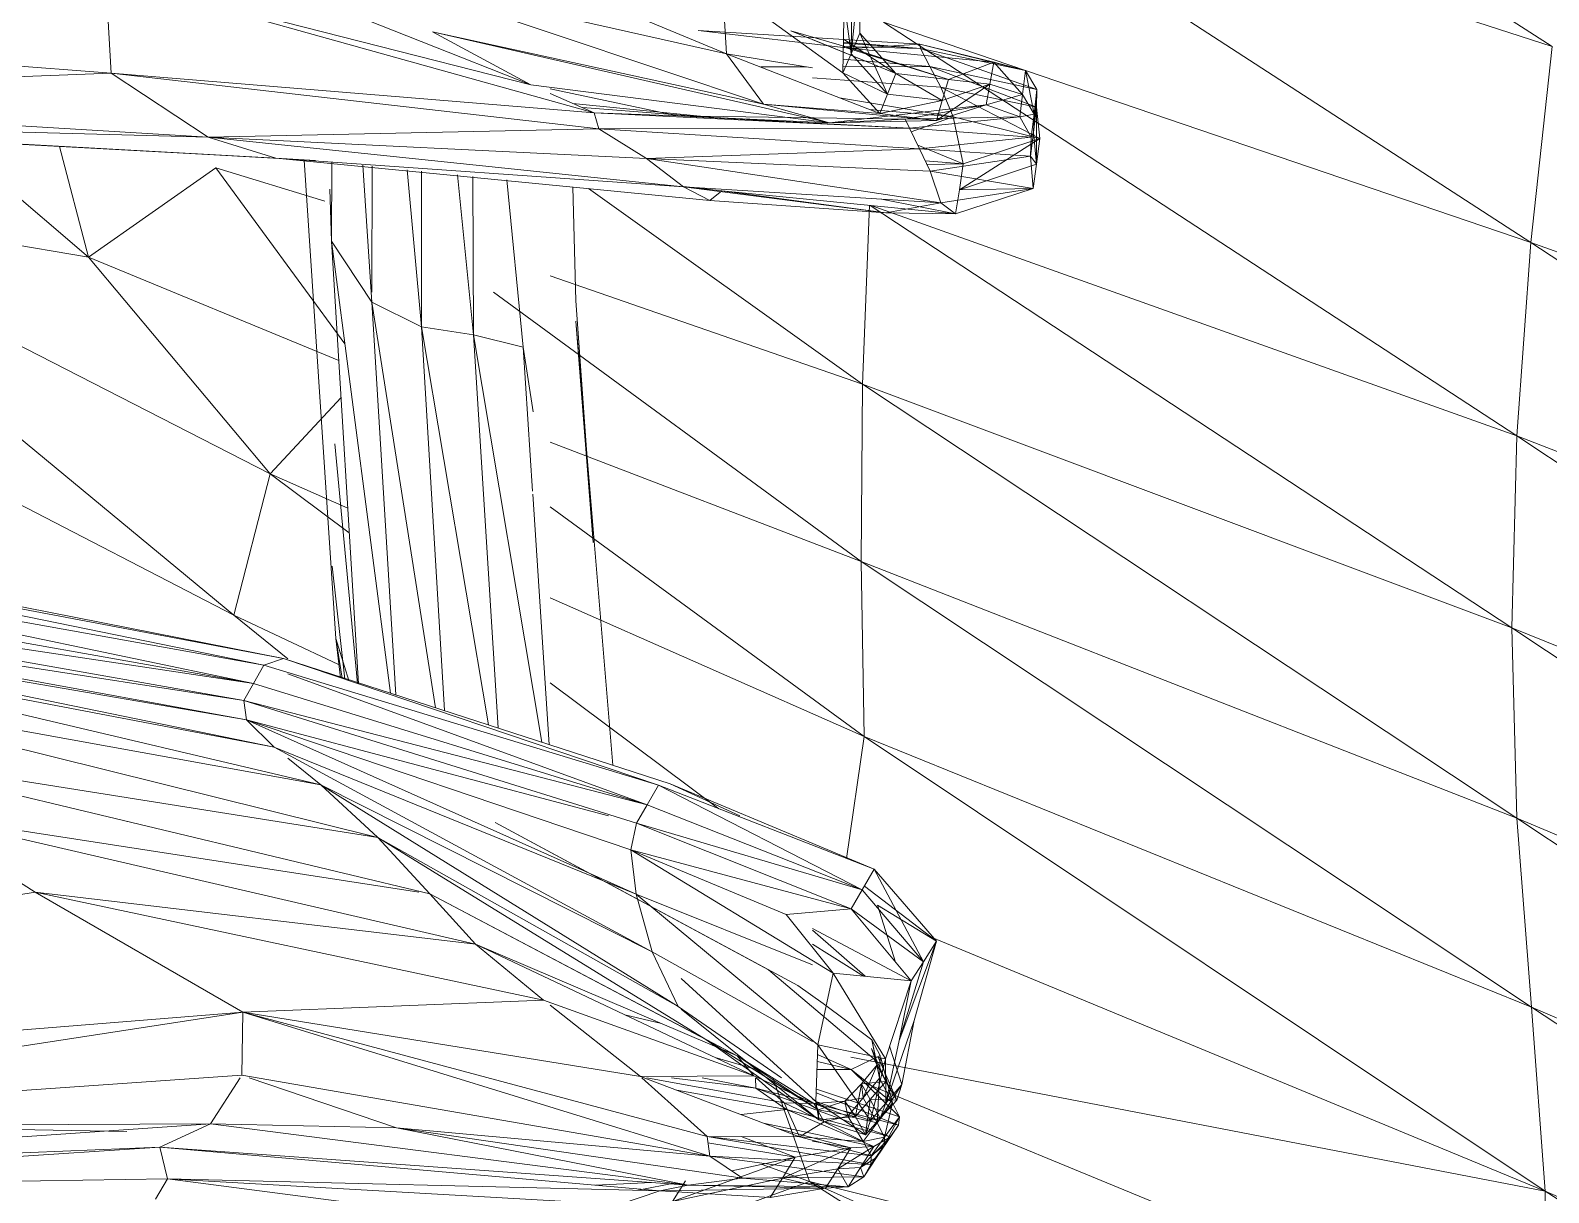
# Model space of a CAD drawing. Header units: millimetres. Extents: x -8546 to 211781, y -3000 to 31870.
# Drawn here: x -4624.4 to -4571.6, y 2818.4 to 2858.9 of the extents above; entities that cross this region are included whole.
import ezdxf

# ---------------------------------------------------------------- set-up
doc = ezdxf.new("R2010")
doc.units = ezdxf.units.MM
doc.layers.add('G-IMPT', color=8, linetype='Continuous', lineweight=9)
doc.layers.add('I-FURN', color=30, linetype='Continuous', lineweight=9)

# ---------------------------------------------------------------- blocks, each defined once
blk = doc.blocks.new('Artificial banana plant 1500mm - Family 4__C1-728657-Begane grond')
at = {"layer": 'G-IMPT'}
for p, q in [((-158.728, 201.418), (-179.245, 214.663)), ((-158.728, 201.418), (-179.245, 214.663)), ((-194.268, 200.088), (-215.278, 208.414)), ((-194.268, 200.088), (-215.278, 208.414)), ((-159.468, 194.604), (-180.799, 208.433)), ((-159.468, 194.604), (-180.799, 208.433)), ((-158.728, 201.418), (-180.705, 208.57)), ((-158.728, 201.418), (-180.705, 208.57)), ((-187.458, 201.172), (-199.998, 206.369)), ((-187.458, 201.172), (-199.998, 206.369)), ((-183.128, 201.172), (-182.798, 204.392)), ((-183.128, 201.172), (-182.798, 204.392)), ((-182.818, 201.891), (-182.798, 204.392)), ((-182.818, 201.891), (-182.798, 204.392)), ((-194.268, 200.088), (-209.058, 203.86)), ((-194.268, 200.088), (-209.058, 203.86)), ((-192.068, 199.114), (-209.058, 203.86)), ((-192.068, 199.114), (-209.058, 203.86)), ((-209.058, 203.86), (-208.878, 200.491)), ((-209.058, 203.86), (-208.878, 200.491)), ((-187.458, 201.172), (-199.448, 203.866)), ((-187.458, 201.172), (-199.448, 203.866)), ((-186.178, 199.414), (-199.448, 203.866)), ((-186.178, 199.414), (-199.448, 203.866)), ((-183.418, 200.507), (-187.598, 203.544)), ((-183.418, 200.507), (-187.598, 203.544)), ((-187.598, 203.544), (-187.458, 201.172)), ((-187.598, 203.544), (-187.458, 201.172)), ((-183.098, 203.664), (-183.128, 201.172)), ((-183.128, 201.172), (-183.098, 203.664)), ((-183.368, 202.989), (-183.418, 200.507)), ((-183.368, 202.989), (-183.418, 200.507)), ((-183.368, 202.989), (-183.128, 201.172)), ((-183.368, 202.989), (-183.128, 201.172)), ((-208.878, 200.491), (-233.298, 202.421)), ((-208.878, 200.491), (-233.298, 202.421)), ((-186.178, 199.414), (-197.688, 201.934)), ((-186.178, 199.414), (-197.688, 201.934)), ((-183.878, 198.765), (-197.688, 201.934)), ((-183.878, 198.765), (-197.688, 201.934)), ((-197.688, 201.934), (-194.268, 200.088)), ((-197.688, 201.934), (-194.268, 200.088)), ((-180.728, 201.503), (-188.448, 201.98)), ((-180.728, 201.503), (-188.448, 201.98)), ((-183.098, 201.351), (-188.448, 201.98)), ((-183.098, 201.351), (-188.448, 201.98)), ((-181.568, 200.484), (-185.218, 201.97)), ((-183.098, 201.351), (-185.218, 201.97)), ((-183.098, 201.351), (-185.218, 201.97)), ((-182.818, 201.891), (-183.128, 201.172)), ((-182.818, 201.891), (-183.128, 201.172)), ((-181.568, 200.484), (-182.818, 201.891)), ((-181.568, 200.484), (-182.818, 201.891)), ((-181.858, 199.764), (-182.818, 201.891)), ((-181.858, 199.764), (-182.818, 201.891)), ((-159.958, 187.871), (-181.998, 202.266)), ((-159.958, 187.871), (-181.998, 202.266)), ((-159.468, 194.604), (-181.998, 202.266)), ((-159.468, 194.604), (-181.998, 202.266)), ((-181.568, 200.484), (-184.47, 201.666)), ((-180.708, 201.35), (-183.4, 201.424)), ((-180.708, 201.35), (-183.4, 201.424)), ((-179.738, 200.28), (-183.4, 201.41)), ((-179.738, 200.28), (-183.4, 201.41)), ((-180.708, 201.35), (-183.397, 201.569)), ((-180.708, 201.35), (-183.397, 201.569)), ((-180.708, 201.35), (-183.397, 201.539)), ((-180.708, 201.35), (-183.397, 201.539)), ((-181.568, 200.484), (-183.394, 201.683)), ((-181.568, 200.484), (-183.394, 201.683)), ((-180.728, 201.503), (-183.098, 201.351)), ((-180.728, 201.503), (-183.098, 201.351)), ((-178.158, 200.877), (-183.098, 201.351)), ((-178.158, 200.877), (-183.098, 201.351)), ((-179.738, 200.28), (-183.098, 201.351)), ((-179.738, 200.28), (-183.098, 201.351)), ((-178.158, 200.877), (-180.728, 201.503)), ((-178.158, 200.877), (-180.728, 201.503)), ((-177.058, 200.587), (-180.728, 201.503)), ((-177.058, 200.587), (-180.728, 201.503)), ((-180.708, 201.35), (-180.728, 201.503)), ((-180.708, 201.35), (-180.728, 201.503)), ((-176.658, 199.928), (-180.708, 201.35)), ((-176.658, 199.928), (-180.708, 201.35)), ((-177.058, 200.587), (-180.708, 201.35)), ((-177.058, 200.587), (-180.708, 201.35)), ((-180.388, 200.729), (-180.708, 201.35)), ((-180.388, 200.729), (-180.708, 201.35)), ((-159.468, 194.604), (-158.728, 201.418)), ((-159.468, 194.604), (-158.728, 201.418)), ((-184.47, 200.681), (-187.458, 201.172)), ((-184.47, 200.681), (-187.458, 201.172)), ((-182.128, 199.095), (-187.458, 201.172)), ((-182.128, 199.095), (-187.458, 201.172)), ((-187.458, 201.172), (-186.178, 199.414)), ((-187.458, 201.172), (-186.178, 199.414)), ((-183.128, 201.172), (-183.418, 200.507)), ((-183.128, 201.172), (-183.418, 200.507)), ((-180.388, 200.729), (-183.408, 200.98)), ((-180.388, 200.729), (-183.408, 200.98)), ((-183.128, 201.172), (-181.858, 199.764)), ((-181.858, 199.764), (-183.128, 201.172)), ((-178.158, 200.877), (-179.738, 200.28)), ((-178.158, 200.877), (-179.738, 200.28)), ((-178.158, 200.877), (-178.298, 200.107)), ((-178.158, 200.877), (-178.298, 200.107)), ((-177.058, 200.587), (-178.158, 200.877)), ((-177.058, 200.587), (-178.158, 200.877)), ((-177.158, 199.75), (-178.158, 200.877)), ((-177.158, 199.75), (-178.158, 200.877)), ((-229.808, 199.721), (-208.878, 200.491)), ((-229.808, 199.721), (-208.878, 200.491)), ((-192.068, 199.114), (-208.878, 200.491)), ((-192.068, 199.114), (-208.878, 200.491)), ((-191.908, 198.552), (-208.878, 200.491)), ((-191.908, 198.552), (-208.878, 200.491)), ((-205.498, 198.267), (-208.878, 200.491)), ((-205.498, 198.267), (-208.878, 200.491)), ((-184.68, 200.715), (-186.271, 200.71)), ((-184.68, 200.715), (-186.271, 200.71)), ((-179.998, 200.013), (-184.47, 200.327)), ((-179.998, 200.013), (-184.47, 200.327)), ((-183.418, 200.507), (-181.858, 199.764)), ((-183.418, 200.507), (-181.858, 199.764)), ((-183.418, 200.507), (-182.128, 199.095)), ((-183.418, 200.507), (-182.128, 199.095)), ((-180.388, 200.729), (-183.414, 200.719)), ((-180.388, 200.729), (-183.414, 200.719)), ((-181.568, 200.484), (-181.858, 199.764)), ((-181.568, 200.484), (-181.858, 199.764)), ((-179.738, 200.28), (-181.568, 200.484)), ((-179.738, 200.28), (-181.568, 200.484)), ((-179.958, 199.542), (-181.568, 200.484)), ((-179.958, 199.542), (-181.568, 200.484)), ((-176.678, 199.307), (-180.388, 200.729)), ((-176.678, 199.307), (-180.388, 200.729)), ((-176.658, 199.928), (-180.388, 200.729)), ((-176.658, 199.928), (-180.388, 200.729)), ((-179.998, 200.013), (-180.388, 200.729)), ((-179.998, 200.013), (-180.388, 200.729)), ((-179.738, 200.28), (-179.958, 199.542)), ((-179.738, 200.28), (-179.958, 199.542)), ((-178.298, 200.107), (-179.738, 200.28)), ((-178.298, 200.107), (-179.738, 200.28)), ((-177.058, 200.587), (-177.158, 199.75)), ((-177.058, 200.587), (-177.158, 199.75)), ((-176.658, 199.928), (-177.058, 200.587)), ((-176.658, 199.928), (-177.058, 200.587)), ((-176.758, 199.063), (-177.058, 200.587)), ((-176.758, 199.063), (-177.058, 200.587)), ((-205.498, 198.267), (-229.808, 199.721)), ((-205.498, 198.267), (-229.808, 199.721)), ((-183.878, 198.765), (-194.268, 200.088)), ((-183.878, 198.765), (-194.268, 200.088)), ((-193.597, 199.947), (-189.168, 199.012)), ((-193.597, 199.947), (-189.168, 199.012)), ((-193.597, 199.792), (-192.068, 199.114)), ((-193.597, 199.792), (-192.068, 199.114)), ((-181.858, 199.764), (-182.128, 199.095)), ((-181.858, 199.764), (-182.128, 199.095)), ((-181.858, 199.764), (-179.958, 199.542)), ((-179.958, 199.542), (-181.858, 199.764)), ((-180.158, 198.853), (-178.298, 200.107)), ((-180.158, 198.853), (-178.298, 200.107)), ((-176.558, 198.225), (-179.998, 200.013)), ((-176.558, 198.225), (-179.998, 200.013)), ((-176.678, 199.307), (-179.998, 200.013)), ((-176.678, 199.307), (-179.998, 200.013)), ((-179.578, 198.971), (-179.998, 200.013)), ((-179.578, 198.971), (-179.998, 200.013)), ((-179.958, 199.542), (-178.298, 200.107)), ((-178.298, 200.107), (-179.958, 199.542)), ((-178.298, 200.107), (-178.428, 199.391)), ((-178.298, 200.107), (-178.428, 199.391)), ((-178.428, 199.391), (-177.158, 199.75)), ((-178.428, 199.391), (-177.158, 199.75)), ((-178.298, 200.107), (-177.158, 199.75)), ((-177.158, 199.75), (-178.298, 200.107)), ((-177.158, 199.75), (-177.258, 198.976)), ((-177.158, 199.75), (-177.258, 198.976)), ((-177.158, 199.75), (-176.758, 199.063)), ((-176.758, 199.063), (-177.158, 199.75)), ((-176.778, 198.425), (-176.658, 199.928)), ((-176.778, 198.425), (-176.658, 199.928)), ((-176.658, 199.928), (-176.758, 199.063)), ((-176.658, 199.928), (-176.758, 199.063)), ((-176.678, 199.307), (-176.658, 199.928)), ((-176.678, 199.307), (-176.658, 199.928)), ((-187.548, 198.912), (-192.81, 199.443)), ((-187.548, 198.912), (-192.81, 199.443)), ((-192.475, 199.295), (-187.548, 198.912)), ((-192.475, 199.295), (-187.548, 198.912)), ((-182.128, 199.095), (-186.178, 199.414)), ((-182.128, 199.095), (-186.178, 199.414)), ((-180.158, 198.853), (-186.178, 199.414)), ((-180.158, 198.853), (-186.178, 199.414)), ((-186.178, 199.414), (-183.878, 198.765)), ((-186.178, 199.414), (-183.878, 198.765)), ((-178.428, 199.391), (-183.878, 198.765)), ((-178.428, 199.391), (-183.878, 198.765)), ((-179.578, 198.971), (-183.528, 199.641)), ((-179.578, 198.971), (-183.528, 199.641)), ((-179.578, 198.971), (-182.485, 199.235)), ((-179.578, 198.971), (-182.485, 199.235)), ((-182.128, 199.095), (-179.958, 199.542)), ((-182.128, 199.095), (-179.958, 199.542)), ((-178.428, 199.391), (-181.238, 198.898)), ((-178.428, 199.391), (-181.238, 198.898)), ((-179.958, 199.542), (-180.158, 198.853)), ((-179.958, 199.542), (-180.158, 198.853)), ((-180.158, 198.853), (-178.428, 199.391)), ((-180.158, 198.853), (-178.428, 199.391)), ((-178.428, 199.391), (-177.258, 198.976)), ((-178.428, 199.391), (-177.258, 198.976)), ((-176.678, 199.307), (-176.778, 198.425)), ((-176.678, 199.307), (-176.778, 198.425)), ((-176.558, 198.225), (-176.678, 199.307)), ((-176.558, 198.225), (-176.678, 199.307)), ((-176.678, 197.322), (-176.678, 199.307)), ((-176.678, 197.322), (-176.678, 199.307)), ((-227.408, 198.859), (-203.138, 197.535)), ((-227.408, 198.859), (-203.138, 197.535)), ((-227.408, 198.859), (-205.498, 198.267)), ((-227.408, 198.859), (-205.498, 198.267)), ((-201.768, 197.457), (-226.168, 198.817)), ((-201.768, 197.457), (-226.168, 198.817)), ((-226.168, 198.817), (-203.138, 197.535)), ((-226.168, 198.817), (-203.138, 197.535)), ((-181.098, 198.581), (-192.068, 199.114)), ((-181.098, 198.581), (-192.068, 199.114)), ((-189.168, 199.012), (-192.068, 199.114)), ((-189.168, 199.012), (-192.068, 199.114)), ((-192.068, 199.114), (-191.908, 198.552)), ((-192.068, 199.114), (-191.908, 198.552)), ((-183.878, 198.765), (-189.168, 199.012)), ((-183.878, 198.765), (-189.168, 199.012)), ((-181.238, 198.898), (-189.168, 199.012)), ((-181.238, 198.898), (-189.168, 199.012)), ((-181.098, 198.581), (-189.168, 199.012)), ((-181.098, 198.581), (-189.168, 199.012)), ((-183.878, 198.765), (-181.238, 198.898)), ((-183.878, 198.765), (-181.238, 198.898)), ((-180.158, 198.853), (-183.878, 198.765)), ((-180.158, 198.853), (-183.878, 198.765)), ((-182.128, 199.095), (-180.158, 198.853)), ((-182.128, 199.095), (-180.158, 198.853)), ((-177.258, 198.976), (-181.238, 198.898)), ((-177.258, 198.976), (-181.238, 198.898)), ((-181.238, 198.898), (-181.098, 198.581)), ((-181.238, 198.898), (-181.098, 198.581)), ((-177.258, 198.976), (-181.098, 198.581)), ((-177.258, 198.976), (-181.098, 198.581)), ((-181.032, 198.447), (-179.578, 198.971)), ((-181.032, 198.447), (-179.578, 198.971)), ((-179.228, 197.333), (-179.578, 198.971)), ((-179.228, 197.333), (-179.578, 198.971)), ((-176.558, 198.225), (-179.578, 198.971)), ((-176.558, 198.225), (-179.578, 198.971)), ((-177.258, 198.976), (-176.758, 199.063)), ((-177.258, 198.976), (-176.758, 199.063)), ((-177.258, 198.976), (-176.858, 198.262)), ((-177.258, 198.976), (-176.858, 198.262)), ((-176.758, 199.063), (-176.858, 198.262)), ((-176.758, 199.063), (-176.858, 198.262)), ((-176.758, 199.063), (-176.778, 198.425)), ((-176.778, 198.425), (-176.758, 199.063)), ((-214.411, 198.15), (-209.658, 194.089)), ((-214.411, 198.15), (-209.658, 194.089)), ((-191.908, 198.552), (-205.498, 198.267)), ((-191.908, 198.552), (-205.498, 198.267)), ((-190.248, 197.519), (-205.498, 198.267)), ((-190.248, 197.519), (-205.498, 198.267)), ((-188.958, 196.543), (-205.498, 198.267)), ((-188.958, 196.543), (-205.498, 198.267)), ((-203.138, 197.535), (-205.498, 198.267)), ((-203.138, 197.535), (-205.498, 198.267)), ((-181.098, 198.581), (-191.908, 198.552)), ((-181.098, 198.581), (-191.908, 198.552)), ((-180.748, 197.865), (-191.908, 198.552)), ((-180.748, 197.865), (-191.908, 198.552)), ((-191.908, 198.552), (-190.248, 197.519)), ((-191.908, 198.552), (-190.248, 197.519)), ((-176.858, 198.262), (-181.098, 198.581)), ((-176.858, 198.262), (-181.098, 198.581)), ((-181.098, 198.581), (-180.748, 197.865)), ((-181.098, 198.581), (-180.748, 197.865)), ((-176.858, 198.262), (-180.748, 197.865)), ((-176.858, 198.262), (-180.748, 197.865)), ((-179.358, 196.433), (-176.558, 198.225)), ((-179.358, 196.433), (-176.558, 198.225)), ((-179.228, 197.333), (-176.558, 198.225)), ((-179.228, 197.333), (-176.558, 198.225)), ((-176.778, 198.425), (-176.888, 197.609)), ((-176.778, 198.425), (-176.888, 197.609)), ((-176.858, 198.262), (-176.888, 197.609)), ((-176.858, 198.262), (-176.888, 197.609)), ((-176.858, 198.262), (-176.778, 198.425)), ((-176.858, 198.262), (-176.778, 198.425)), ((-176.778, 198.425), (-176.678, 197.322)), ((-176.678, 197.322), (-176.778, 198.425)), ((-176.558, 198.225), (-176.678, 197.322)), ((-176.558, 198.225), (-176.678, 197.322)), ((-209.658, 194.089), (-210.675, 197.946)), ((-209.658, 194.089), (-210.675, 197.946)), ((-180.748, 197.865), (-190.248, 197.519)), ((-180.748, 197.865), (-190.248, 197.519)), ((-179.228, 197.333), (-180.807, 197.986)), ((-179.228, 197.333), (-180.807, 197.986)), ((-176.888, 197.609), (-180.748, 197.865)), ((-176.888, 197.609), (-180.748, 197.865)), ((-180.748, 197.865), (-180.378, 197.08)), ((-180.748, 197.865), (-180.378, 197.08)), ((-176.888, 197.609), (-180.378, 197.08)), ((-176.888, 197.609), (-180.378, 197.08)), ((-176.888, 197.609), (-176.678, 197.322)), ((-176.888, 197.609), (-176.678, 197.322)), ((-176.888, 197.609), (-176.788, 196.485)), ((-176.888, 197.609), (-176.788, 196.485)), ((-209.658, 194.089), (-205.228, 197.198)), ((-209.658, 194.089), (-205.228, 197.198)), ((-200.743, 191.076), (-205.228, 197.198)), ((-200.743, 191.076), (-205.228, 197.198)), ((-201.437, 196.042), (-205.228, 197.198)), ((-201.437, 196.042), (-205.228, 197.198)), ((-188.038, 196.065), (-203.138, 197.535)), ((-188.038, 196.065), (-203.138, 197.535)), ((-201.768, 197.457), (-203.138, 197.535)), ((-201.768, 197.457), (-203.138, 197.535)), ((-188.958, 196.543), (-203.138, 197.535)), ((-188.958, 196.543), (-203.138, 197.535)), ((-201.058, 180.815), (-202.152, 197.466)), ((-201.058, 180.815), (-202.152, 197.466)), ((-201.194, 197.399), (-201.208, 194.644)), ((-201.194, 197.399), (-201.208, 194.644)), ((-200.121, 197.291), (-199.798, 192.519)), ((-200.121, 197.291), (-199.798, 192.519)), ((-199.787, 197.257), (-199.797, 192.874)), ((-199.787, 197.257), (-199.797, 192.874)), ((-198.569, 197.133), (-198.078, 191.66)), ((-198.569, 197.133), (-198.078, 191.66)), ((-198.078, 197.083), (-198.078, 191.66)), ((-198.078, 197.083), (-198.078, 191.66)), ((-180.378, 197.08), (-190.248, 197.519)), ((-180.378, 197.08), (-190.248, 197.519)), ((-179.998, 195.981), (-190.248, 197.519)), ((-179.998, 195.981), (-190.248, 197.519)), ((-190.248, 197.519), (-188.958, 196.543)), ((-190.248, 197.519), (-188.958, 196.543)), ((-180.551, 197.448), (-179.228, 197.333)), ((-180.551, 197.448), (-179.228, 197.333)), ((-180.487, 197.311), (-179.228, 197.333)), ((-180.487, 197.311), (-179.228, 197.333)), ((-176.788, 196.485), (-180.378, 197.08)), ((-176.788, 196.485), (-180.378, 197.08)), ((-180.378, 197.08), (-179.998, 195.981)), ((-180.378, 197.08), (-179.998, 195.981)), ((-179.228, 197.333), (-179.358, 196.433)), ((-179.228, 197.333), (-179.358, 196.433)), ((-176.678, 197.322), (-179.358, 196.433)), ((-179.358, 196.433), (-176.678, 197.322)), ((-176.678, 197.322), (-176.788, 196.485)), ((-176.678, 197.322), (-176.788, 196.485)), ((-196.82, 196.956), (-196.268, 191.389)), ((-196.82, 196.956), (-196.268, 191.389)), ((-196.283, 196.901), (-196.268, 191.389)), ((-196.283, 196.901), (-196.268, 191.389)), ((-195.099, 196.781), (-194.538, 190.957)), ((-195.099, 196.781), (-194.538, 190.957)), ((-187.618, 196.402), (-188.958, 196.548)), ((-187.618, 196.402), (-188.958, 196.548)), ((-179.998, 195.981), (-188.958, 196.543)), ((-179.998, 195.981), (-188.958, 196.543)), ((-181.918, 195.627), (-188.958, 196.543)), ((-181.918, 195.627), (-188.958, 196.543)), ((-188.038, 196.065), (-188.958, 196.543)), ((-188.038, 196.065), (-188.958, 196.543)), ((-204.608, 181.621), (-222.198, 196.198)), ((-204.608, 181.621), (-222.198, 196.198)), ((-222.198, 196.198), (-203.338, 186.542)), ((-222.198, 196.198), (-203.338, 186.542)), ((-222.198, 196.198), (-209.658, 194.089)), ((-222.198, 196.198), (-209.658, 194.089)), ((-201.269, 196.459), (-201.208, 194.644)), ((-201.269, 196.459), (-201.208, 194.644)), ((-192.81, 196.53), (-192.708, 192.571)), ((-192.81, 196.53), (-192.708, 192.571)), ((-182.728, 189.662), (-192.268, 196.477)), ((-182.728, 189.662), (-192.268, 196.477)), ((-187.618, 196.402), (-188.038, 196.065)), ((-187.618, 196.402), (-188.038, 196.065)), ((-181.918, 195.627), (-188.038, 196.065)), ((-181.918, 195.627), (-188.038, 196.065)), ((-179.488, 195.599), (-187.618, 196.402)), ((-179.488, 195.599), (-187.618, 196.402)), ((-187.618, 196.402), (-181.918, 195.627)), ((-187.618, 196.402), (-181.918, 195.627)), ((-179.488, 195.599), (-182.068, 196.111)), ((-179.488, 195.599), (-182.068, 196.111)), ((-176.788, 196.485), (-179.998, 195.981)), ((-176.788, 196.485), (-179.998, 195.981)), ((-176.788, 196.485), (-179.488, 195.599)), ((-176.788, 196.485), (-179.488, 195.599)), ((-179.358, 196.433), (-179.488, 195.599)), ((-179.358, 196.433), (-179.488, 195.599)), ((-176.788, 196.485), (-179.358, 196.433)), ((-176.788, 196.485), (-179.358, 196.433)), ((-182.728, 189.662), (-182.489, 195.896)), ((-182.728, 189.662), (-182.489, 195.896)), ((-160.128, 181.183), (-182.458, 195.893)), ((-160.128, 181.183), (-182.458, 195.893)), ((-159.958, 187.871), (-182.423, 195.889)), ((-159.958, 187.871), (-182.423, 195.889)), ((-179.998, 195.981), (-181.918, 195.627)), ((-179.998, 195.981), (-181.918, 195.627)), ((-179.488, 195.599), (-181.918, 195.627)), ((-179.488, 195.599), (-181.918, 195.627)), ((-179.488, 195.599), (-179.998, 195.981)), ((-179.488, 195.599), (-179.998, 195.981)), ((-199.798, 192.519), (-201.208, 194.644)), ((-199.798, 192.519), (-201.208, 194.644)), ((-201.208, 194.644), (-199.157, 178.913)), ((-201.208, 194.644), (-199.157, 178.913)), ((-201.208, 194.644), (-200.265, 179.236)), ((-201.208, 194.644), (-200.265, 179.236)), ((-159.958, 187.871), (-159.468, 194.604)), ((-159.958, 187.871), (-159.468, 194.604)), ((-133.788, 177.59), (-159.468, 194.604)), ((-133.788, 177.59), (-159.468, 194.604)), ((-133.358, 185.063), (-159.468, 194.604)), ((-133.358, 185.063), (-159.468, 194.604)), ((-203.338, 186.542), (-209.658, 194.089)), ((-203.338, 186.542), (-209.658, 194.089)), ((-209.658, 194.089), (-200.954, 190.493)), ((-209.658, 194.089), (-200.954, 190.493)), ((-182.728, 189.662), (-193.597, 193.435)), ((-182.728, 189.662), (-193.597, 193.435)), ((-182.778, 183.492), (-195.563, 192.874)), ((-182.778, 183.492), (-195.563, 192.874)), ((-225.688, 192.535), (-204.608, 181.621)), ((-225.688, 192.535), (-204.608, 181.621)), ((-198.078, 191.66), (-199.798, 192.519)), ((-198.078, 191.66), (-199.798, 192.519)), ((-199.798, 192.519), (-197.587, 178.404)), ((-199.798, 192.519), (-197.587, 178.404)), ((-199.798, 192.519), (-198.962, 178.85)), ((-199.798, 192.519), (-198.962, 178.85)), ((-192.708, 192.571), (-192.098, 184.157)), ((-192.708, 192.571), (-192.098, 184.157)), ((-192.698, 191.866), (-191.415, 176.402)), ((-192.698, 191.866), (-191.415, 176.402)), ((-192.698, 191.866), (-192.098, 184.157)), ((-192.698, 191.866), (-192.098, 184.157)), ((-196.268, 191.389), (-198.078, 191.66)), ((-196.268, 191.389), (-198.078, 191.66)), ((-198.078, 191.66), (-195.738, 177.805)), ((-198.078, 191.66), (-195.738, 177.805)), ((-198.078, 191.66), (-197.269, 178.301)), ((-198.078, 191.66), (-197.269, 178.301)), ((-194.538, 190.957), (-196.268, 191.389)), ((-194.538, 190.957), (-196.268, 191.389)), ((-196.268, 191.389), (-193.886, 177.204)), ((-196.268, 191.389), (-193.886, 177.204)), ((-196.268, 191.389), (-195.41, 177.698)), ((-196.268, 191.389), (-195.41, 177.698)), ((-194.538, 190.957), (-194.194, 188.708)), ((-194.538, 190.957), (-194.194, 188.708)), ((-194.538, 190.957), (-194.207, 185.938)), ((-194.538, 190.957), (-194.207, 185.938)), ((-203.338, 186.542), (-200.875, 189.208)), ((-203.338, 186.542), (-200.875, 189.208)), ((-182.778, 183.492), (-182.728, 189.662)), ((-182.778, 183.492), (-182.728, 189.662)), ((-159.958, 174.555), (-182.728, 189.662)), ((-159.958, 174.555), (-182.728, 189.662)), ((-160.128, 181.183), (-182.728, 189.662)), ((-160.128, 181.183), (-182.728, 189.662)), ((-201.087, 187.591), (-200.306, 179.25)), ((-201.087, 187.591), (-200.306, 179.25)), ((-182.778, 183.492), (-193.597, 187.643)), ((-182.778, 183.492), (-193.597, 187.643)), ((-160.128, 181.183), (-159.958, 187.871)), ((-160.128, 181.183), (-159.958, 187.871)), ((-133.788, 170.482), (-159.958, 187.871)), ((-133.788, 170.482), (-159.958, 187.871)), ((-133.788, 177.59), (-159.958, 187.871)), ((-133.788, 177.59), (-159.958, 187.871)), ((-204.608, 181.621), (-203.338, 186.542)), ((-204.608, 181.621), (-203.338, 186.542)), ((-203.338, 186.542), (-200.586, 184.487)), ((-203.338, 186.542), (-200.586, 184.487)), ((-203.338, 186.542), (-200.639, 185.348)), ((-203.338, 186.542), (-200.639, 185.348)), ((-194.201, 185.841), (-193.627, 177.12)), ((-194.201, 185.841), (-193.627, 177.12)), ((-182.668, 177.399), (-193.597, 185.399)), ((-182.668, 177.399), (-193.597, 185.399)), ((-203.558, 179.886), (-226.878, 184.648)), ((-203.558, 179.886), (-226.878, 184.648)), ((-202.878, 180.12), (-226.878, 184.648)), ((-202.878, 180.12), (-226.878, 184.648)), ((-202.878, 180.12), (-225.158, 184.505)), ((-202.878, 180.12), (-225.158, 184.505)), ((-203.558, 179.886), (-227.618, 184.204)), ((-203.558, 179.886), (-227.618, 184.204)), ((-203.918, 179.248), (-227.618, 184.204)), ((-203.918, 179.248), (-227.618, 184.204)), ((-227.868, 183.508), (-203.918, 179.248)), ((-203.918, 179.248), (-227.868, 183.508)), ((-201.178, 183.329), (-200.737, 179.396)), ((-201.178, 183.329), (-200.737, 179.396)), ((-201.178, 183.329), (-200.747, 179.399)), ((-201.178, 183.329), (-200.747, 179.399)), ((-159.448, 167.977), (-182.778, 183.492)), ((-159.448, 167.977), (-182.778, 183.492)), ((-159.958, 174.555), (-182.778, 183.492)), ((-159.958, 174.555), (-182.778, 183.492)), ((-182.668, 177.399), (-182.778, 183.492)), ((-182.668, 177.399), (-182.778, 183.492)), ((-228.098, 182.86), (-203.918, 179.248)), ((-228.098, 182.86), (-203.918, 179.248)), ((-228.098, 182.86), (-204.258, 178.657)), ((-228.098, 182.86), (-204.258, 178.657)), ((-204.258, 178.657), (-227.778, 182.29)), ((-204.258, 178.657), (-227.778, 182.29)), ((-227.778, 182.29), (-204.158, 177.976)), ((-227.778, 182.29), (-204.158, 177.976)), ((-204.158, 177.976), (-226.328, 181.789)), ((-204.158, 177.976), (-226.328, 181.789)), ((-226.328, 181.789), (-203.198, 177.025)), ((-226.328, 181.789), (-203.198, 177.025)), ((-193.597, 182.233), (-182.668, 177.399)), ((-193.597, 182.233), (-182.668, 177.399)), ((-204.608, 181.621), (-202.724, 180.1)), ((-204.608, 181.621), (-202.724, 180.1)), ((-204.608, 181.621), (-200.961, 179.911)), ((-204.608, 181.621), (-200.961, 179.911)), ((-203.198, 177.025), (-224.048, 181.01)), ((-203.198, 177.025), (-224.048, 181.01)), ((-224.048, 181.01), (-201.578, 175.718)), ((-224.048, 181.01), (-201.578, 175.718)), ((-201.058, 180.815), (-200.888, 179.447)), ((-201.058, 180.815), (-200.888, 179.447)), ((-200.608, 179.352), (-201.058, 180.815)), ((-200.608, 179.352), (-201.058, 180.815)), ((-201.058, 180.815), (-200.839, 179.43)), ((-201.058, 180.815), (-200.839, 179.43)), ((-133.398, 163.361), (-160.128, 181.183)), ((-133.398, 163.361), (-160.128, 181.183)), ((-133.788, 170.482), (-160.128, 181.183)), ((-133.788, 170.482), (-160.128, 181.183)), ((-159.958, 174.555), (-160.128, 181.183)), ((-159.958, 174.555), (-160.128, 181.183)), ((-203.558, 179.886), (-203.918, 179.248)), ((-203.558, 179.886), (-203.918, 179.248)), ((-203.558, 179.886), (-202.878, 180.12)), ((-203.558, 179.886), (-202.878, 180.12)), ((-189.828, 175.702), (-203.558, 179.886)), ((-189.828, 175.702), (-203.558, 179.886)), ((-189.418, 175.754), (-202.878, 180.12)), ((-189.418, 175.754), (-202.878, 180.12)), ((-189.828, 175.702), (-202.878, 180.12)), ((-189.828, 175.702), (-202.878, 180.12)), ((-201.578, 175.718), (-221.328, 179.289)), ((-201.578, 175.718), (-221.328, 179.289)), ((-199.588, 173.888), (-221.328, 179.289)), ((-199.588, 173.888), (-221.328, 179.289)), ((-203.918, 179.248), (-204.258, 178.657)), ((-203.918, 179.248), (-204.258, 178.657)), ((-203.918, 179.248), (-190.218, 175.018)), ((-190.218, 175.018), (-203.918, 179.248)), ((-190.218, 175.018), (-202.724, 179.581)), ((-190.218, 175.018), (-202.724, 179.581)), ((-193.597, 179.268), (-187.728, 174.884)), ((-193.597, 179.268), (-187.728, 174.884)), ((-204.258, 178.657), (-190.218, 175.018)), ((-204.258, 178.657), (-190.218, 175.018)), ((-204.258, 178.657), (-190.588, 174.378)), ((-204.258, 178.657), (-190.588, 174.378)), ((-204.258, 178.657), (-204.158, 177.976)), ((-204.258, 178.657), (-204.158, 177.976)), ((-191.566, 174.638), (-204.158, 177.976)), ((-191.566, 174.638), (-204.158, 177.976)), ((-204.158, 177.976), (-190.788, 173.456)), ((-204.158, 177.976), (-190.788, 173.456)), ((-204.158, 177.976), (-203.198, 177.025)), ((-204.158, 177.976), (-203.198, 177.025)), ((-204.158, 177.976), (-190.608, 171.914)), ((-204.158, 177.976), (-190.608, 171.914)), ((-203.198, 177.025), (-190.608, 171.914)), ((-203.198, 177.025), (-190.608, 171.914)), ((-203.198, 177.025), (-190.048, 169.903)), ((-203.198, 177.025), (-190.048, 169.903)), ((-183.289, 173.157), (-182.668, 177.399)), ((-183.289, 173.157), (-182.668, 177.399)), ((-158.978, 161.577), (-182.668, 177.399)), ((-158.978, 161.577), (-182.668, 177.399)), ((-159.448, 167.977), (-182.668, 177.399)), ((-159.448, 167.977), (-182.668, 177.399)), ((-199.588, 173.888), (-218.518, 176.892)), ((-199.588, 173.888), (-218.518, 176.892)), ((-197.788, 171.921), (-218.518, 176.892)), ((-197.788, 171.921), (-218.518, 176.892)), ((-202.724, 176.643), (-201.578, 175.718)), ((-202.724, 176.643), (-201.578, 175.718)), ((-190.048, 169.903), (-201.578, 175.718)), ((-190.048, 169.903), (-201.578, 175.718)), ((-189.148, 168), (-201.578, 175.718)), ((-189.148, 168), (-201.578, 175.718)), ((-201.578, 175.718), (-199.588, 173.888)), ((-201.578, 175.718), (-199.588, 173.888)), ((-189.828, 175.702), (-190.218, 175.018)), ((-189.828, 175.702), (-190.218, 175.018)), ((-182.318, 172.779), (-189.828, 175.702)), ((-182.318, 172.779), (-189.828, 175.702)), ((-182.738, 172.06), (-189.828, 175.702)), ((-182.738, 172.06), (-189.828, 175.702)), ((-182.318, 172.779), (-189.418, 175.754)), ((-182.318, 172.779), (-189.418, 175.754)), ((-187, 174.638), (-189.418, 175.754)), ((-187, 174.638), (-189.418, 175.754)), ((-190.218, 175.018), (-190.588, 174.378)), ((-190.218, 175.018), (-190.588, 174.378)), ((-190.218, 175.018), (-182.738, 172.06)), ((-182.738, 172.06), (-190.218, 175.018)), ((-198.161, 171.978), (-215.768, 174.706)), ((-198.161, 171.978), (-215.768, 174.706)), ((-196.198, 170.173), (-215.768, 174.706)), ((-196.198, 170.173), (-215.768, 174.706)), ((-211.518, 171.979), (-215.663, 174.638)), ((-211.518, 171.979), (-215.663, 174.638)), ((-184.978, 168.734), (-195.508, 174.41)), ((-184.978, 168.734), (-195.508, 174.41)), ((-185.998, 169.275), (-195.508, 174.41)), ((-190.588, 174.378), (-190.788, 173.456)), ((-190.588, 174.378), (-190.788, 173.456)), ((-190.588, 174.378), (-182.738, 172.06)), ((-190.588, 174.378), (-182.738, 172.06)), ((-190.588, 174.378), (-183.128, 171.4)), ((-190.588, 174.378), (-183.128, 171.4)), ((-132.648, 156.347), (-159.958, 174.555)), ((-132.648, 156.347), (-159.958, 174.555)), ((-133.398, 163.361), (-159.958, 174.555)), ((-133.398, 163.361), (-159.958, 174.555)), ((-159.448, 167.977), (-159.958, 174.555)), ((-159.448, 167.977), (-159.958, 174.555)), ((-189.148, 168), (-199.588, 173.888)), ((-189.148, 168), (-199.588, 173.888)), ((-188.178, 166.852), (-199.588, 173.888)), ((-188.178, 166.852), (-199.588, 173.888)), ((-199.588, 173.888), (-197.788, 171.921)), ((-199.588, 173.888), (-197.788, 171.921)), ((-183.128, 171.4), (-190.788, 173.456)), ((-183.128, 171.4), (-190.788, 173.456)), ((-190.788, 173.456), (-185.388, 171.205)), ((-190.788, 173.456), (-185.388, 171.205)), ((-190.788, 173.456), (-183.748, 169.167)), ((-190.788, 173.456), (-183.748, 169.167)), ((-190.788, 173.456), (-190.608, 171.914)), ((-190.788, 173.456), (-190.608, 171.914)), ((-182.318, 172.779), (-182.738, 172.06)), ((-182.318, 172.779), (-182.738, 172.06)), ((-180.148, 170.274), (-182.318, 172.779)), ((-180.148, 170.274), (-182.318, 172.779)), ((-180.608, 169.555), (-182.318, 172.779)), ((-180.608, 169.555), (-182.318, 172.779)), ((-211.518, 171.979), (-240.068, 167.439)), ((-211.518, 171.979), (-240.068, 167.439)), ((-204.288, 167.807), (-211.518, 171.979)), ((-204.288, 167.807), (-211.518, 171.979)), ((-196.198, 170.173), (-211.518, 171.979)), ((-196.198, 170.173), (-211.518, 171.979)), ((-193.828, 168.224), (-211.518, 171.979)), ((-193.828, 168.224), (-211.518, 171.979)), ((-188.178, 166.852), (-197.788, 171.921)), ((-188.178, 166.852), (-197.788, 171.921)), ((-187.088, 166.278), (-197.788, 171.921)), ((-187.088, 166.278), (-197.788, 171.921)), ((-197.788, 171.921), (-196.198, 170.173)), ((-197.788, 171.921), (-196.198, 170.173)), ((-184.47, 169.456), (-190.608, 171.914)), ((-184.47, 169.456), (-190.608, 171.914)), ((-184.278, 166.669), (-190.608, 171.914)), ((-184.278, 166.669), (-190.608, 171.914)), ((-190.608, 171.914), (-190.048, 169.903)), ((-190.608, 171.914), (-190.048, 169.903)), ((-182.738, 172.06), (-183.128, 171.4)), ((-182.738, 172.06), (-183.128, 171.4)), ((-182.738, 172.06), (-180.608, 169.555)), ((-180.608, 169.555), (-182.738, 172.06)), ((-180.148, 170.274), (-182.66, 172.193)), ((-180.148, 170.274), (-182.66, 172.193)), ((-183.128, 171.4), (-185.388, 171.205)), ((-183.128, 171.4), (-185.388, 171.205)), ((-185.388, 171.205), (-183.748, 169.167)), ((-185.388, 171.205), (-183.748, 169.167)), ((-183.128, 171.4), (-180.608, 169.555)), ((-183.128, 171.4), (-180.608, 169.555)), ((-183.128, 171.4), (-181.038, 168.898)), ((-183.128, 171.4), (-181.038, 168.898)), ((-181.575, 169.54), (-182.208, 171.528)), ((-181.575, 169.54), (-182.208, 171.528)), ((-180.148, 170.274), (-182.208, 171.528)), ((-180.148, 170.274), (-182.208, 171.528)), ((-181.038, 168.898), (-184.47, 170.718)), ((-181.038, 168.898), (-184.47, 170.718)), ((-182.64, 169.057), (-184.47, 170.659)), ((-182.64, 169.057), (-184.47, 170.659)), ((-187.088, 166.278), (-196.198, 170.173)), ((-187.088, 166.278), (-196.198, 170.173)), ((-186.508, 165.588), (-196.198, 170.173)), ((-186.508, 165.588), (-196.198, 170.173)), ((-196.198, 170.173), (-193.828, 168.224)), ((-196.198, 170.173), (-193.828, 168.224)), ((-182.693, 169.062), (-184.47, 170.173)), ((-182.693, 169.062), (-184.47, 170.173)), ((-181.448, 166.819), (-180.148, 170.274)), ((-181.448, 166.819), (-180.148, 170.274)), ((-180.928, 167.511), (-180.148, 170.274)), ((-180.928, 167.511), (-180.148, 170.274)), ((-180.148, 170.274), (-180.608, 169.555)), ((-180.148, 170.274), (-180.608, 169.555)), ((-158.978, 161.577), (-180.479, 170.476)), ((-158.978, 161.577), (-180.479, 170.476)), ((-184.47, 166.777), (-190.048, 169.903)), ((-184.47, 166.777), (-190.048, 169.903)), ((-190.048, 169.903), (-189.148, 168)), ((-190.048, 169.903), (-189.148, 168)), ((-182.338, 166.184), (-185.998, 169.275)), ((-182.338, 166.184), (-185.998, 169.275)), ((-183.748, 169.167), (-184.278, 166.669)), ((-183.748, 169.167), (-184.278, 166.669)), ((-181.038, 168.898), (-183.748, 169.167)), ((-181.038, 168.898), (-183.748, 169.167)), ((-181.928, 166.182), (-183.748, 169.167)), ((-181.928, 166.182), (-183.748, 169.167)), ((-180.608, 169.555), (-181.448, 166.819)), ((-181.448, 166.819), (-180.608, 169.555)), ((-180.608, 169.555), (-181.038, 168.898)), ((-180.608, 169.555), (-181.038, 168.898)), ((-184.348, 164.696), (-189.034, 168.976)), ((-184.348, 164.696), (-189.034, 168.976)), ((-184.098, 168.108), (-184.978, 168.734)), ((-184.098, 168.108), (-184.978, 168.734)), ((-181.038, 168.898), (-181.928, 166.182)), ((-181.038, 168.898), (-181.928, 166.182)), ((-181.038, 168.898), (-181.448, 166.819)), ((-181.038, 168.898), (-181.448, 166.819)), ((-204.288, 167.807), (-193.828, 168.224)), ((-204.288, 167.807), (-193.828, 168.224)), ((-186.508, 165.588), (-193.828, 168.224)), ((-186.508, 165.588), (-193.828, 168.224)), ((-190.448, 165.56), (-193.597, 168.042)), ((-190.448, 165.56), (-193.597, 168.042)), ((-182.398, 166.837), (-184.098, 168.108)), ((-182.398, 166.837), (-184.098, 168.108)), ((-204.288, 167.807), (-235.758, 165.277)), ((-204.288, 167.807), (-235.758, 165.277)), ((-204.288, 167.807), (-230.308, 163.81)), ((-204.288, 167.807), (-230.308, 163.81)), ((-204.288, 167.807), (-204.328, 165.606)), ((-204.288, 167.807), (-204.328, 165.606)), ((-188.138, 163.475), (-204.288, 167.807)), ((-188.138, 163.475), (-204.288, 167.807)), ((-188.038, 162.79), (-204.288, 167.807)), ((-188.038, 162.79), (-204.288, 167.807)), ((-190.448, 165.56), (-204.288, 167.807)), ((-190.448, 165.56), (-204.288, 167.807)), ((-189.725, 167.406), (-191.004, 167.716)), ((-189.725, 167.406), (-191.004, 167.716)), ((-185.545, 165.52), (-189.148, 168)), ((-185.545, 165.52), (-189.148, 168)), ((-184.248, 164.059), (-189.034, 167.908)), ((-184.248, 164.059), (-189.034, 167.908)), ((-181.918, 164.631), (-180.928, 167.511)), ((-181.918, 164.631), (-180.928, 167.511)), ((-181.358, 165.282), (-180.928, 167.511)), ((-181.358, 165.282), (-180.928, 167.511)), ((-131.498, 149.504), (-159.448, 167.977)), ((-131.498, 149.504), (-159.448, 167.977)), ((-132.648, 156.347), (-159.448, 167.977)), ((-132.648, 156.347), (-159.448, 167.977)), ((-158.978, 161.577), (-159.448, 167.977)), ((-158.978, 161.577), (-159.448, 167.977)), ((-184.248, 164.059), (-188.178, 166.852)), ((-184.248, 164.059), (-188.178, 166.852)), ((-184.268, 164.402), (-188.178, 166.852)), ((-184.268, 164.402), (-188.178, 166.852)), ((-188.178, 166.852), (-187.088, 166.278)), ((-188.178, 166.852), (-187.088, 166.278)), ((-184.278, 166.669), (-184.348, 164.696)), ((-184.278, 166.669), (-184.348, 164.696)), ((-181.928, 166.182), (-184.278, 166.669)), ((-181.928, 166.182), (-184.278, 166.669)), ((-182.448, 164.027), (-184.278, 166.669)), ((-182.448, 164.027), (-184.278, 166.669)), ((-182.218, 165.971), (-182.418, 166.539)), ((-182.218, 165.971), (-182.418, 166.539)), ((-181.918, 165.394), (-182.418, 166.539)), ((-181.918, 165.394), (-182.418, 166.539)), ((-182.138, 165.502), (-182.398, 166.837)), ((-182.138, 165.502), (-182.398, 166.837)), ((-182.218, 165.971), (-182.398, 166.837)), ((-182.218, 165.971), (-182.398, 166.837)), ((-182.108, 166.29), (-182.398, 166.837)), ((-181.448, 166.819), (-181.918, 164.631)), ((-181.918, 164.631), (-181.448, 166.819)), ((-181.358, 165.282), (-181.784, 166.621)), ((-181.358, 165.282), (-181.784, 166.621)), ((-186.458, 165.818), (-187.854, 166.225)), ((-186.458, 165.818), (-187.854, 166.225)), ((-184.418, 164.618), (-187.088, 166.278)), ((-184.418, 164.618), (-187.088, 166.278)), ((-184.268, 164.402), (-187.088, 166.278)), ((-184.268, 164.402), (-187.088, 166.278)), ((-187.088, 166.278), (-186.508, 165.588)), ((-187.088, 166.278), (-186.508, 165.588)), ((-183.118, 165.805), (-184.299, 166.091)), ((-183.118, 165.805), (-184.299, 166.091)), ((-183.118, 165.805), (-184.29, 166.335)), ((-183.118, 165.805), (-184.29, 166.335)), ((-183.136, 166.24), (-158.978, 161.577)), ((-183.136, 166.24), (-158.978, 161.577)), ((-183.118, 165.805), (-182.108, 166.29)), ((-183.118, 165.805), (-182.108, 166.29)), ((-182.218, 165.971), (-182.768, 165.314)), ((-182.218, 165.971), (-182.768, 165.314)), ((-182.708, 164.817), (-182.218, 165.971)), ((-182.708, 164.817), (-182.218, 165.971)), ((-181.928, 166.182), (-182.448, 164.027)), ((-181.928, 166.182), (-182.448, 164.027)), ((-181.918, 165.394), (-182.338, 166.184)), ((-181.918, 165.394), (-182.338, 166.184)), ((-181.538, 164.745), (-182.338, 166.184)), ((-181.538, 164.745), (-182.338, 166.184)), ((-182.138, 165.502), (-182.218, 165.971)), ((-182.138, 165.502), (-182.218, 165.971)), ((-182.218, 165.971), (-181.918, 165.394)), ((-182.218, 165.971), (-181.918, 165.394)), ((-181.538, 164.745), (-182.181, 166.235)), ((-181.538, 164.745), (-182.181, 166.235)), ((-182.138, 165.502), (-182.108, 166.29)), ((-182.138, 165.502), (-182.108, 166.29)), ((-181.688, 164.647), (-182.089, 166.216)), ((-181.688, 164.647), (-182.089, 166.216)), ((-181.928, 166.182), (-181.918, 164.631)), ((-181.928, 166.182), (-181.918, 164.631)), ((-204.328, 165.606), (-230.308, 163.81)), ((-204.328, 165.606), (-230.308, 163.81)), ((-204.384, 165.52), (-205.418, 163.917)), ((-204.384, 165.52), (-205.418, 163.917)), ((-188.038, 162.79), (-204.328, 165.606)), ((-188.038, 162.79), (-204.328, 165.606)), ((-204.073, 165.52), (-198.948, 163.78)), ((-204.073, 165.52), (-198.948, 163.78)), ((-186.508, 165.588), (-190.448, 165.56)), ((-186.508, 165.588), (-190.448, 165.56)), ((-184.918, 163.467), (-190.448, 165.56)), ((-184.918, 163.467), (-190.448, 165.56)), ((-188.138, 163.475), (-190.403, 165.52)), ((-188.138, 163.475), (-190.403, 165.52)), ((-185.458, 164.645), (-190.228, 165.52)), ((-185.458, 164.645), (-190.228, 165.52)), ((-186.438, 165.156), (-189.37, 165.52)), ((-186.438, 165.156), (-189.37, 165.52)), ((-186.438, 165.156), (-188.304, 165.52)), ((-186.438, 165.156), (-188.304, 165.52)), ((-184.418, 164.618), (-186.508, 165.588)), ((-184.418, 164.618), (-186.508, 165.588)), ((-186.438, 165.156), (-186.449, 165.52)), ((-186.438, 165.156), (-186.449, 165.52)), ((-186.432, 165.52), (-185.458, 164.645)), ((-186.432, 165.52), (-185.458, 164.645)), ((-185.849, 165.52), (-184.578, 161.904)), ((-185.849, 165.52), (-184.578, 161.904)), ((-184.309, 165.809), (-183.118, 165.805)), ((-184.309, 165.809), (-183.118, 165.805)), ((-181.438, 164.164), (-183.118, 165.805)), ((-181.438, 164.164), (-183.118, 165.805)), ((-181.688, 164.647), (-183.118, 165.805)), ((-181.688, 164.647), (-183.118, 165.805)), ((-182.768, 165.314), (-181.918, 165.394)), ((-182.768, 165.314), (-181.918, 165.394)), ((-182.138, 165.502), (-182.708, 164.817)), ((-182.138, 165.502), (-182.708, 164.817)), ((-181.918, 165.394), (-182.458, 164.763)), ((-181.918, 165.394), (-182.458, 164.763)), ((-182.218, 163.945), (-182.138, 165.502)), ((-182.218, 163.945), (-182.138, 165.502)), ((-181.688, 164.647), (-182.138, 165.502)), ((-181.688, 164.647), (-182.138, 165.502)), ((-181.918, 165.394), (-181.538, 164.745)), ((-181.918, 165.394), (-181.538, 164.745)), ((-185.368, 164.42), (-189.191, 165.085)), ((-185.368, 164.42), (-189.191, 165.085)), ((-181.758, 163.462), (-186.438, 165.156)), ((-181.758, 163.462), (-186.438, 165.156)), ((-181.478, 163.874), (-186.438, 165.156)), ((-181.478, 163.874), (-186.438, 165.156)), ((-185.368, 164.42), (-186.438, 165.156)), ((-185.368, 164.42), (-186.438, 165.156)), ((-181.478, 163.874), (-184.338, 164.991)), ((-181.478, 163.874), (-184.338, 164.991)), ((-181.438, 164.164), (-184.333, 165.118)), ((-181.438, 164.164), (-184.333, 165.118)), ((-182.768, 165.314), (-183.338, 164.703)), ((-182.768, 165.314), (-183.338, 164.703)), ((-182.968, 164.171), (-182.768, 165.314)), ((-182.968, 164.171), (-182.768, 165.314)), ((-182.458, 164.763), (-182.768, 165.314)), ((-182.768, 165.314), (-182.708, 164.817)), ((-182.708, 164.817), (-182.768, 165.314)), ((-182.768, 165.314), (-182.458, 164.763)), ((-182.64, 165.337), (-158.978, 155.578)), ((-182.64, 165.337), (-158.978, 155.578)), ((-182.108, 164.113), (-181.358, 165.282)), ((-182.108, 164.113), (-181.358, 165.282)), ((-181.358, 165.282), (-181.918, 164.631)), ((-181.358, 165.282), (-181.918, 164.631)), ((-181.538, 164.745), (-181.358, 165.282)), ((-181.538, 164.745), (-181.358, 165.282)), ((-186.948, 164.236), (-185.368, 164.42)), ((-186.948, 164.236), (-185.368, 164.42)), ((-184.418, 164.618), (-185.458, 164.645)), ((-184.418, 164.618), (-185.458, 164.645)), ((-184.058, 163.989), (-185.458, 164.645)), ((-184.058, 163.989), (-185.458, 164.645)), ((-184.918, 163.467), (-185.458, 164.645)), ((-184.918, 163.467), (-185.458, 164.645)), ((-182.338, 163.125), (-185.368, 164.42)), ((-182.338, 163.125), (-185.368, 164.42)), ((-181.758, 163.462), (-185.368, 164.42)), ((-181.758, 163.462), (-185.368, 164.42)), ((-184.348, 164.696), (-184.47, 164.781)), ((-184.348, 164.696), (-184.47, 164.781)), ((-183.338, 164.703), (-184.418, 164.618)), ((-183.338, 164.703), (-184.418, 164.618)), ((-183.238, 164.181), (-184.418, 164.618)), ((-183.238, 164.181), (-184.418, 164.618)), ((-184.268, 164.402), (-184.418, 164.618)), ((-184.268, 164.402), (-184.418, 164.618)), ((-184.418, 164.618), (-184.058, 163.989)), ((-184.418, 164.618), (-184.058, 163.989)), ((-182.448, 164.027), (-184.348, 164.696)), ((-182.448, 164.027), (-184.348, 164.696)), ((-182.628, 163.528), (-184.348, 164.696)), ((-182.628, 163.528), (-184.348, 164.696)), ((-184.348, 164.696), (-184.248, 164.059)), ((-184.348, 164.696), (-184.248, 164.059)), ((-183.338, 164.703), (-184.268, 164.402)), ((-183.338, 164.703), (-184.268, 164.402)), ((-182.968, 164.171), (-184.268, 164.402)), ((-182.968, 164.171), (-184.268, 164.402)), ((-184.248, 164.059), (-184.268, 164.402)), ((-184.248, 164.059), (-184.268, 164.402)), ((-183.338, 164.703), (-182.708, 164.817)), ((-183.338, 164.703), (-182.708, 164.817)), ((-182.968, 164.171), (-183.338, 164.703)), ((-182.968, 164.171), (-183.338, 164.703)), ((-183.338, 164.703), (-183.238, 164.181)), ((-183.338, 164.703), (-183.238, 164.181)), ((-182.708, 164.817), (-183.238, 164.181)), ((-182.708, 164.817), (-183.238, 164.181)), ((-182.458, 164.763), (-182.968, 164.171)), ((-182.458, 164.763), (-182.968, 164.171)), ((-182.708, 164.817), (-182.218, 163.945)), ((-182.218, 163.945), (-182.708, 164.817)), ((-182.628, 163.528), (-182.458, 164.763)), ((-182.628, 163.528), (-182.458, 164.763)), ((-182.108, 164.113), (-182.458, 164.763)), ((-182.458, 164.763), (-182.108, 164.113)), ((-182.458, 164.763), (-181.538, 164.745)), ((-182.458, 164.763), (-181.538, 164.745)), ((-181.918, 164.631), (-182.448, 164.027)), ((-181.918, 164.631), (-182.448, 164.027)), ((-181.688, 164.647), (-182.218, 163.945)), ((-181.688, 164.647), (-182.218, 163.945)), ((-181.538, 164.745), (-182.108, 164.113)), ((-181.538, 164.745), (-182.108, 164.113)), ((-181.918, 164.631), (-182.108, 164.113)), ((-182.108, 164.113), (-181.918, 164.631)), ((-181.958, 163.455), (-181.688, 164.647)), ((-181.958, 163.455), (-181.688, 164.647)), ((-181.438, 164.164), (-181.688, 164.647)), ((-181.438, 164.164), (-181.688, 164.647)), ((-205.418, 163.917), (-231.488, 162.12)), ((-205.418, 163.917), (-231.488, 162.12)), ((-205.418, 163.917), (-230.308, 163.81)), ((-205.418, 163.917), (-230.308, 163.81)), ((-208.328, 163.644), (-220.438, 163.886)), ((-208.328, 163.644), (-220.438, 163.886)), ((-205.418, 163.917), (-207.178, 163.105)), ((-205.418, 163.917), (-207.178, 163.105)), ((-188.798, 161.781), (-205.418, 163.917)), ((-188.798, 161.781), (-205.418, 163.917)), ((-198.948, 163.78), (-205.418, 163.917)), ((-198.948, 163.78), (-205.418, 163.917)), ((-188.038, 162.79), (-198.948, 163.78)), ((-188.038, 162.79), (-198.948, 163.78)), ((-186.908, 162.025), (-198.948, 163.78)), ((-186.908, 162.025), (-198.948, 163.78)), ((-188.798, 161.781), (-198.948, 163.78)), ((-188.798, 161.781), (-198.948, 163.78)), ((-182.338, 163.125), (-186.171, 163.942)), ((-182.338, 163.125), (-186.171, 163.942)), ((-184.058, 163.989), (-184.918, 163.467)), ((-184.058, 163.989), (-184.918, 163.467)), ((-182.968, 164.171), (-184.248, 164.059)), ((-182.968, 164.171), (-184.248, 164.059)), ((-182.628, 163.528), (-184.248, 164.059)), ((-182.628, 163.528), (-184.248, 164.059)), ((-183.238, 164.181), (-184.058, 163.989)), ((-183.238, 164.181), (-184.058, 163.989)), ((-182.708, 163.296), (-184.058, 163.989)), ((-182.708, 163.296), (-184.058, 163.989)), ((-183.238, 164.181), (-182.218, 163.945)), ((-183.238, 164.181), (-182.218, 163.945)), ((-183.238, 164.181), (-182.708, 163.296)), ((-183.238, 164.181), (-182.708, 163.296)), ((-182.628, 163.528), (-182.968, 164.171)), ((-182.628, 163.528), (-182.968, 164.171)), ((-182.218, 163.945), (-182.708, 163.296)), ((-182.218, 163.945), (-182.708, 163.296)), ((-182.108, 164.113), (-182.628, 163.528)), ((-182.108, 164.113), (-182.628, 163.528)), ((-182.448, 164.027), (-182.628, 163.528)), ((-182.448, 164.027), (-182.628, 163.528)), ((-182.448, 164.027), (-182.108, 164.113)), ((-182.448, 164.027), (-182.108, 164.113)), ((-182.238, 162.739), (-181.478, 163.874)), ((-182.238, 162.739), (-181.478, 163.874)), ((-182.218, 163.945), (-181.958, 163.455)), ((-181.958, 163.455), (-182.218, 163.945)), ((-181.978, 163.159), (-181.438, 164.164)), ((-181.978, 163.159), (-181.438, 164.164)), ((-181.478, 163.874), (-181.978, 163.159)), ((-181.478, 163.874), (-181.978, 163.159)), ((-181.438, 164.164), (-181.958, 163.455)), ((-181.438, 164.164), (-181.958, 163.455)), ((-181.758, 163.462), (-181.478, 163.874)), ((-181.758, 163.462), (-181.478, 163.874)), ((-181.478, 163.874), (-181.438, 164.164)), ((-181.478, 163.874), (-181.438, 164.164)), ((-182.428, 162.798), (-188.138, 163.475)), ((-182.428, 162.798), (-188.138, 163.475)), ((-182.438, 162.499), (-188.138, 163.475)), ((-182.438, 162.499), (-188.138, 163.475)), ((-184.918, 163.467), (-188.138, 163.475)), ((-184.918, 163.467), (-188.138, 163.475)), ((-188.138, 163.475), (-188.038, 162.79)), ((-188.138, 163.475), (-188.038, 162.79)), ((-185.068, 162.75), (-188.106, 163.257)), ((-185.068, 162.75), (-188.106, 163.257)), ((-185.068, 162.75), (-186.956, 163.473)), ((-185.068, 162.75), (-186.956, 163.473)), ((-183.138, 163.08), (-185.645, 163.743)), ((-183.138, 163.08), (-185.645, 163.743)), ((-182.708, 163.296), (-184.918, 163.467)), ((-182.708, 163.296), (-184.918, 163.467)), ((-182.428, 162.798), (-184.918, 163.467)), ((-182.428, 162.798), (-184.918, 163.467)), ((-183.138, 163.08), (-184.47, 163.317)), ((-183.138, 163.08), (-184.47, 163.317)), ((-182.798, 162.396), (-181.758, 163.462)), ((-182.798, 162.396), (-181.758, 163.462)), ((-182.708, 163.296), (-181.958, 163.455)), ((-182.708, 163.296), (-181.958, 163.455)), ((-182.708, 163.296), (-182.428, 162.798)), ((-182.708, 163.296), (-182.428, 162.798)), ((-181.958, 163.455), (-182.428, 162.798)), ((-181.958, 163.455), (-182.428, 162.798)), ((-182.338, 163.125), (-181.758, 163.462)), ((-182.338, 163.125), (-181.758, 163.462)), ((-181.758, 163.462), (-182.238, 162.739)), ((-181.758, 163.462), (-182.238, 162.739)), ((-181.958, 163.455), (-181.978, 163.159)), ((-181.978, 163.159), (-181.958, 163.455)), ((-207.178, 163.105), (-231.488, 162.12)), ((-207.178, 163.105), (-231.488, 162.12)), ((-207.178, 163.105), (-228.808, 161.661)), ((-207.178, 163.105), (-228.808, 161.661)), ((-188.798, 161.781), (-207.178, 163.105)), ((-188.798, 161.781), (-207.178, 163.105)), ((-189.778, 161.586), (-207.178, 163.105)), ((-189.778, 161.586), (-207.178, 163.105)), ((-207.178, 163.105), (-206.918, 162.005)), ((-207.178, 163.105), (-206.918, 162.005)), ((-189.338, 161.217), (-185.068, 162.75)), ((-189.338, 161.217), (-185.068, 162.75)), ((-182.438, 162.499), (-188.038, 162.79)), ((-182.438, 162.499), (-188.038, 162.79)), ((-182.678, 162.074), (-188.038, 162.79)), ((-182.678, 162.074), (-188.038, 162.79)), ((-188.038, 162.79), (-186.908, 162.025)), ((-188.038, 162.79), (-186.908, 162.025)), ((-187.278, 162.275), (-185.068, 162.75)), ((-187.278, 162.275), (-185.068, 162.75)), ((-185.518, 162.023), (-183.138, 163.08)), ((-185.518, 162.023), (-183.138, 163.08)), ((-185.068, 162.75), (-185.518, 162.023)), ((-185.068, 162.75), (-185.518, 162.023)), ((-185.068, 162.75), (-183.138, 163.08)), ((-185.068, 162.75), (-183.138, 163.08)), ((-183.588, 162.349), (-182.338, 163.125)), ((-183.588, 162.349), (-182.338, 163.125)), ((-183.138, 163.08), (-183.588, 162.349)), ((-183.138, 163.08), (-183.588, 162.349)), ((-183.138, 163.08), (-182.338, 163.125)), ((-183.138, 163.08), (-182.338, 163.125)), ((-182.338, 163.125), (-182.798, 162.396)), ((-182.338, 163.125), (-182.798, 162.396)), ((-182.238, 162.739), (-182.798, 162.396)), ((-182.798, 162.396), (-182.238, 162.739)), ((-182.238, 162.739), (-182.678, 162.074)), ((-182.238, 162.739), (-182.678, 162.074)), ((-181.978, 163.159), (-182.438, 162.499)), ((-181.978, 163.159), (-182.438, 162.499)), ((-182.428, 162.798), (-182.438, 162.499)), ((-182.428, 162.798), (-182.438, 162.499)), ((-182.438, 162.499), (-182.238, 162.739)), ((-182.438, 162.499), (-182.238, 162.739)), ((-182.428, 162.798), (-181.978, 163.159)), ((-182.428, 162.798), (-181.978, 163.159)), ((-181.978, 163.159), (-182.238, 162.739)), ((-182.238, 162.739), (-181.978, 163.159)), ((-186.22, 162.503), (-184.578, 161.904)), ((-186.22, 162.503), (-184.578, 161.904)), ((-183.588, 162.349), (-185.518, 162.023)), ((-185.518, 162.023), (-183.588, 162.349)), ((-183.588, 162.349), (-184.018, 161.677)), ((-183.588, 162.349), (-184.018, 161.677)), ((-182.798, 162.396), (-183.588, 162.349)), ((-183.588, 162.349), (-182.798, 162.396)), ((-183.228, 161.725), (-183.588, 162.349)), ((-183.228, 161.725), (-183.588, 162.349)), ((-182.798, 162.396), (-183.228, 161.725)), ((-182.798, 162.396), (-183.228, 161.725)), ((-182.678, 162.074), (-182.798, 162.396)), ((-182.678, 162.074), (-182.798, 162.396)), ((-182.438, 162.499), (-182.678, 162.074)), ((-182.438, 162.499), (-182.678, 162.074)), ((-206.918, 162.005), (-228.808, 161.661)), ((-206.918, 162.005), (-228.808, 161.661)), ((-206.918, 162.005), (-207.328, 161.298)), ((-206.918, 162.005), (-207.328, 161.298)), ((-189.778, 161.586), (-206.918, 162.005)), ((-189.778, 161.586), (-206.918, 162.005)), ((-191.188, 161.11), (-206.918, 162.005)), ((-191.188, 161.11), (-206.918, 162.005)), ((-194.258, 160.356), (-206.918, 162.005)), ((-194.258, 160.356), (-206.918, 162.005)), ((-192.016, 161.782), (-190.075, 161.873)), ((-192.016, 161.782), (-190.075, 161.873)), ((-190.532, 161.605), (-189.219, 161.864)), ((-190.532, 161.605), (-189.219, 161.864)), ((-189.948, 159.954), (-184.578, 161.904)), ((-189.948, 159.954), (-184.578, 161.904)), ((-188.798, 161.781), (-189.778, 161.586)), ((-188.798, 161.781), (-189.778, 161.586)), ((-184.018, 161.677), (-189.778, 161.586)), ((-184.018, 161.677), (-189.778, 161.586)), ((-185.518, 162.023), (-189.338, 161.217)), ((-189.338, 161.217), (-185.518, 162.023)), ((-188.888, 161.929), (-189.338, 161.217)), ((-188.888, 161.929), (-189.338, 161.217)), ((-186.908, 162.025), (-188.798, 161.781)), ((-186.908, 162.025), (-188.798, 161.781)), ((-183.228, 161.725), (-188.798, 161.781)), ((-183.228, 161.725), (-188.798, 161.781)), ((-184.018, 161.677), (-188.798, 161.781)), ((-184.018, 161.677), (-188.798, 161.781)), ((-182.678, 162.074), (-186.908, 162.025)), ((-182.678, 162.074), (-186.908, 162.025)), ((-183.228, 161.725), (-186.908, 162.025)), ((-183.228, 161.725), (-186.908, 162.025)), ((-185.518, 162.023), (-185.938, 161.354)), ((-185.518, 162.023), (-185.938, 161.354)), ((-184.018, 161.677), (-185.938, 161.354)), ((-184.018, 161.677), (-185.938, 161.354)), ((-184.018, 161.677), (-185.518, 162.023)), ((-184.018, 161.677), (-185.518, 162.023)), ((-184.578, 161.904), (-158.718, 145.617)), ((-184.578, 161.904), (-158.718, 145.617)), ((-184.578, 161.904), (-157.848, 150.084)), ((-184.578, 161.904), (-157.848, 150.084)), ((-184.578, 161.904), (-158.978, 155.578)), ((-184.578, 161.904), (-158.978, 155.578)), ((-183.228, 161.725), (-184.018, 161.677)), ((-183.228, 161.725), (-184.018, 161.677)), ((-182.678, 162.074), (-183.228, 161.725)), ((-182.678, 162.074), (-183.228, 161.725)), ((-189.778, 161.586), (-191.188, 161.11)), ((-189.778, 161.586), (-191.188, 161.11)), ((-185.938, 161.354), (-189.778, 161.586)), ((-185.938, 161.354), (-189.778, 161.586)), ((-130.018, 142.891), (-158.978, 161.577)), ((-130.018, 142.891), (-158.978, 161.577)), ((-131.498, 149.504), (-158.978, 161.577)), ((-131.498, 149.504), (-158.978, 161.577)), ((-158.978, 155.578), (-158.978, 161.577)), ((-158.978, 155.578), (-158.978, 161.577))]:
    blk.add_line(p, q, dxfattribs=at)
blk = doc.blocks.new('Artificial banana plant 1500mm - Family 4__C2-728658-Begane grond')
blk.add_blockref('Artificial banana plant 1500mm - Family 4__C1-728657-Begane grond', (0, 0))
blk = doc.blocks.new('Artificial banana plant 1500mm - Family 4-728656-Begane grond')
blk.add_blockref('Artificial banana plant 1500mm - Family 4__C2-728658-Begane grond', (0, 0))
blk = doc.blocks.new('Artificial banana plant 1500mm - Ny märkning-728662-Begane grond')
blk.add_blockref('Artificial banana plant 1500mm - Family 4-728656-Begane grond', (0, 0))

msp = doc.modelspace()

# ---------------------------------------------------------------- block references
at = {"layer": 'I-FURN'}
msp.add_blockref('Artificial banana plant 1500mm - Ny märkning-728662-Begane grond', (-4412.758, 2656.875), dxfattribs=at)

doc.saveas('drawing.dxf')
